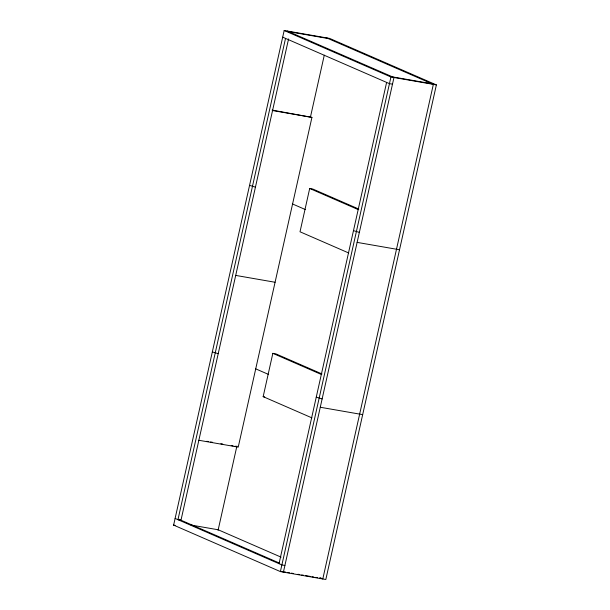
<?xml version="1.0" encoding="UTF-8"?>
<svg xmlns="http://www.w3.org/2000/svg" width="610" height="610" viewBox="0 0 610 610"><rect width="100%" height="100%" fill="white"/><g stroke="black" fill="none" stroke-linecap="round" stroke-linejoin="round"><path stroke-width="0.91" d="M173.621 525.103L284.176 30.5L329.613 38.407L436.379 84.897L325.824 579.5L280.387 571.593L173.621 525.103L175.131 525.37M285.533 38.399L177.96 519.682L180.987 520.208L288.568 38.926M218.067 530.326L236.909 446.04M310.406 117.234L324.284 55.174M272.075 110.082L311.931 117.394L238.228 447.13L198.852 440.275M311.878 417.858L263.162 396.645L272.838 353.342L275.865 353.869L321.973 373.945M358.825 209.077L312.724 189.001L309.689 188.475L300.013 231.777L348.729 252.99M279.029 563.686L386.61 82.411M280.387 571.593L390.941 76.99L284.176 30.5M288.629 31.644L328.005 38.506M392.55 76.891L431.926 83.753M390.941 76.99L436.379 84.897M392.482 84.172L389.454 83.646L282.689 37.164M272.556 110.54L311.931 117.394M255.437 187.14L249.559 185.379M359.359 232.387L353.48 230.626M357.125 242.383L399.527 249.764M235.704 275.407L275.079 282.262M218.212 353.678L212.333 351.909M322.133 398.925L316.254 397.156M263.162 396.645L264.679 396.904M320.273 407.251L362.675 414.632M206.805 441.289L208.681 441.609M210.557 441.937L212.433 442.265M220.866 443.737L222.742 444.057M231.182 445.529L233.058 445.857M234.934 446.184L236.81 446.512M191.006 525.042L218.197 529.777L281.073 557.151M284.908 565.455L281.873 564.929L175.108 518.439M283.871 571.822L285.747 572.149M287.615 572.477L289.491 572.805M291.366 573.133L293.242 573.453M297.932 574.269L299.807 574.597M301.683 574.925L303.559 575.253M305.435 575.581L310.116 576.397M311.992 576.717L313.868 577.045M315.744 577.373L317.619 577.7M319.495 578.028L321.371 578.356M326.586 37.881L433.352 84.371L322.797 578.974L320.189 577.838M287.203 31.026L393.976 77.516L283.414 572.119L281.683 571.364M309.689 188.475L358.406 209.688M292.335 203.885L305.358 209.55M272.838 353.342L321.554 374.555M255.483 368.753L268.507 374.418M178.852 519.278L279.7 563.19"/></g></svg>
